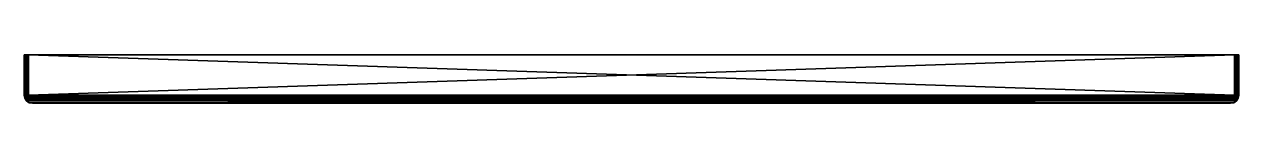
# Model space of a CAD drawing. Header units: centimetres. Extents: x -22.5 to 22.5, y -1.8 to 0.
import ezdxf

# ---------------------------------------------------------------- set-up
doc = ezdxf.new("R2010")
doc.units = ezdxf.units.CM
doc.header["$MEASUREMENT"] = 0
doc.layers.add('CAB_DOORS', color=31, linetype='Continuous')

msp = doc.modelspace()

# ---------------------------------------------------------------- meshes
at = {"layer": 'CAB_DOORS', "color": 31}
mesh = msp.add_polyface(dxfattribs=at)
corners = [(-22.456, -1.646, 66.256), (-22.456, 0, 66.256), (-22.477, -1.615, 66.224), (-22.489, 0, 66.207), (-22.489, -1.557, 66.207), (-22.5, -1.5, 66.15), (-22.5, 0, 66.15), (-22.424, -1.615, 66.277), (-22.407, 0, 66.289), (-22.407, -1.557, 66.289), (-22.35, -1.5, 66.3), (-22.35, 0, 66.3), (22.456, -1.646, 0.044), (22.456, 0, 0.044), (22.477, -1.615, 0.076), (22.489, 0, 0.093), (22.489, -1.557, 0.093), (22.5, -1.5, 0.15), (22.5, 0, 0.15), (22.424, -1.615, 0.023), (22.407, 0, 0.011), (22.407, -1.557, 0.011), (22.35, -1.5), (22.35, 0), (22.489, -1.557, 66.207), (22.489, 0, 66.207), (22.477, -1.615, 66.224), (22.456, 0, 66.256), (22.456, -1.646, 66.256), (22.424, -1.615, 66.277), (22.407, 0, 66.289), (22.407, -1.557, 66.289), (22.35, -1.5, 66.3), (22.35, 0, 66.3), (22.5, -1.5, 66.15), (22.5, 0, 66.15), (-22.489, -1.557, 0.093), (-22.489, 0, 0.093), (-22.477, -1.615, 0.076), (-22.456, 0, 0.044), (-22.456, -1.646, 0.044), (-22.424, -1.615, 0.023), (-22.407, 0, 0.011), (-22.407, -1.557, 0.011), (-22.35, -1.5), (-22.35, 0), (-22.5, -1.5, 0.15), (-22.5, 0, 0.15), (-22.412, -1.712, 66.212), (-22.412, -1.712, 0.088), (-22.315, -1.777, 0.185), (-22.315, -1.777, 66.115), (-22.2, -1.8, 0.3), (-22.2, -1.8, 66), (22.412, -1.712, 66.212), (22.315, -1.777, 66.115), (22.2, -1.8, 66), (22.412, -1.712, 0.088), (22.315, -1.777, 0.185), (22.2, -1.8, 0.3)]
mesh.append_faces([[corners[k] for k in face] for face in [(5, 3, 6), (8, 7, 9), (8, 10, 11), (17, 15, 18), (20, 19, 21), (20, 22, 23), (32, 30, 33), (25, 34, 35), (44, 42, 45), (37, 46, 47), (18, 25, 35), (46, 6, 47), (48, 50, 51), (51, 52, 53), (33, 10, 32), (54, 0, 48), (54, 51, 55), (55, 53, 56), (34, 18, 35), (57, 55, 58), (58, 56, 59), (45, 22, 44), (49, 12, 57), (49, 58, 50), (50, 59, 52), (56, 52, 59)]], dxfattribs={"vtx0": -1, "color": 31})
mesh.append_faces([[corners[k] for k in face] for face in [(1, 7, 8), (13, 19, 20), (17, 24, 16), (5, 36, 4), (2, 40, 0), (32, 9, 31), (29, 0, 28), (28, 0, 54), (14, 28, 12), (44, 21, 43), (41, 12, 40), (40, 12, 49)]], dxfattribs={"vtx0": -1, "vtx1": -1, "color": 31})
mesh.append_faces([[corners[k] for k in face] for face in [(2, 1, 3), (14, 13, 15), (26, 25, 27), (29, 27, 30), (38, 37, 39), (41, 39, 42), (24, 14, 16), (36, 2, 4), (37, 6, 3), (39, 3, 1), (42, 1, 8), (45, 8, 11), (23, 11, 33), (20, 33, 30), (13, 30, 27), (15, 27, 25), (9, 29, 31), (21, 41, 43)]], dxfattribs={"vtx0": -1, "vtx2": -1, "color": 31})
mesh.append_faces([[corners[k] for k in face] for face in [(0, 1, 2), (4, 2, 3), (4, 3, 5), (0, 7, 1), (9, 10, 8), (12, 13, 14), (16, 14, 15), (16, 15, 17), (12, 19, 13), (21, 22, 20), (24, 25, 26), (28, 26, 27), (28, 27, 29), (31, 29, 30), (31, 30, 32), (24, 34, 25), (36, 37, 38), (40, 38, 39), (40, 39, 41), (43, 41, 42), (43, 42, 44), (36, 46, 37), (26, 14, 24), (38, 2, 36), (47, 6, 37), (5, 6, 46), (49, 48, 40), (38, 40, 2), (49, 50, 48), (50, 52, 51), (11, 10, 33), (7, 29, 9), (7, 0, 29), (48, 51, 54), (51, 53, 55), (17, 18, 34), (54, 57, 28), (26, 28, 14), (54, 55, 57), (55, 56, 58), (23, 22, 45), (19, 41, 21), (19, 12, 41), (57, 58, 49), (58, 59, 50), (53, 52, 56)]], dxfattribs={"vtx1": -1, "color": 31})
mesh.append_faces([[corners[k] for k in face] for face in [(18, 15, 25), (15, 13, 27), (13, 20, 30), (20, 23, 33), (23, 45, 11), (45, 42, 8), (42, 39, 1), (39, 37, 3), (48, 0, 40), (57, 12, 28)]], dxfattribs={"vtx1": -1, "vtx2": -1, "color": 31})
mesh.append_faces([[corners[k] for k in face] for face in [(17, 34, 24), (5, 46, 36), (32, 10, 9), (44, 22, 21)]], dxfattribs={"vtx2": -1, "color": 31})

doc.saveas('drawing.dxf')
